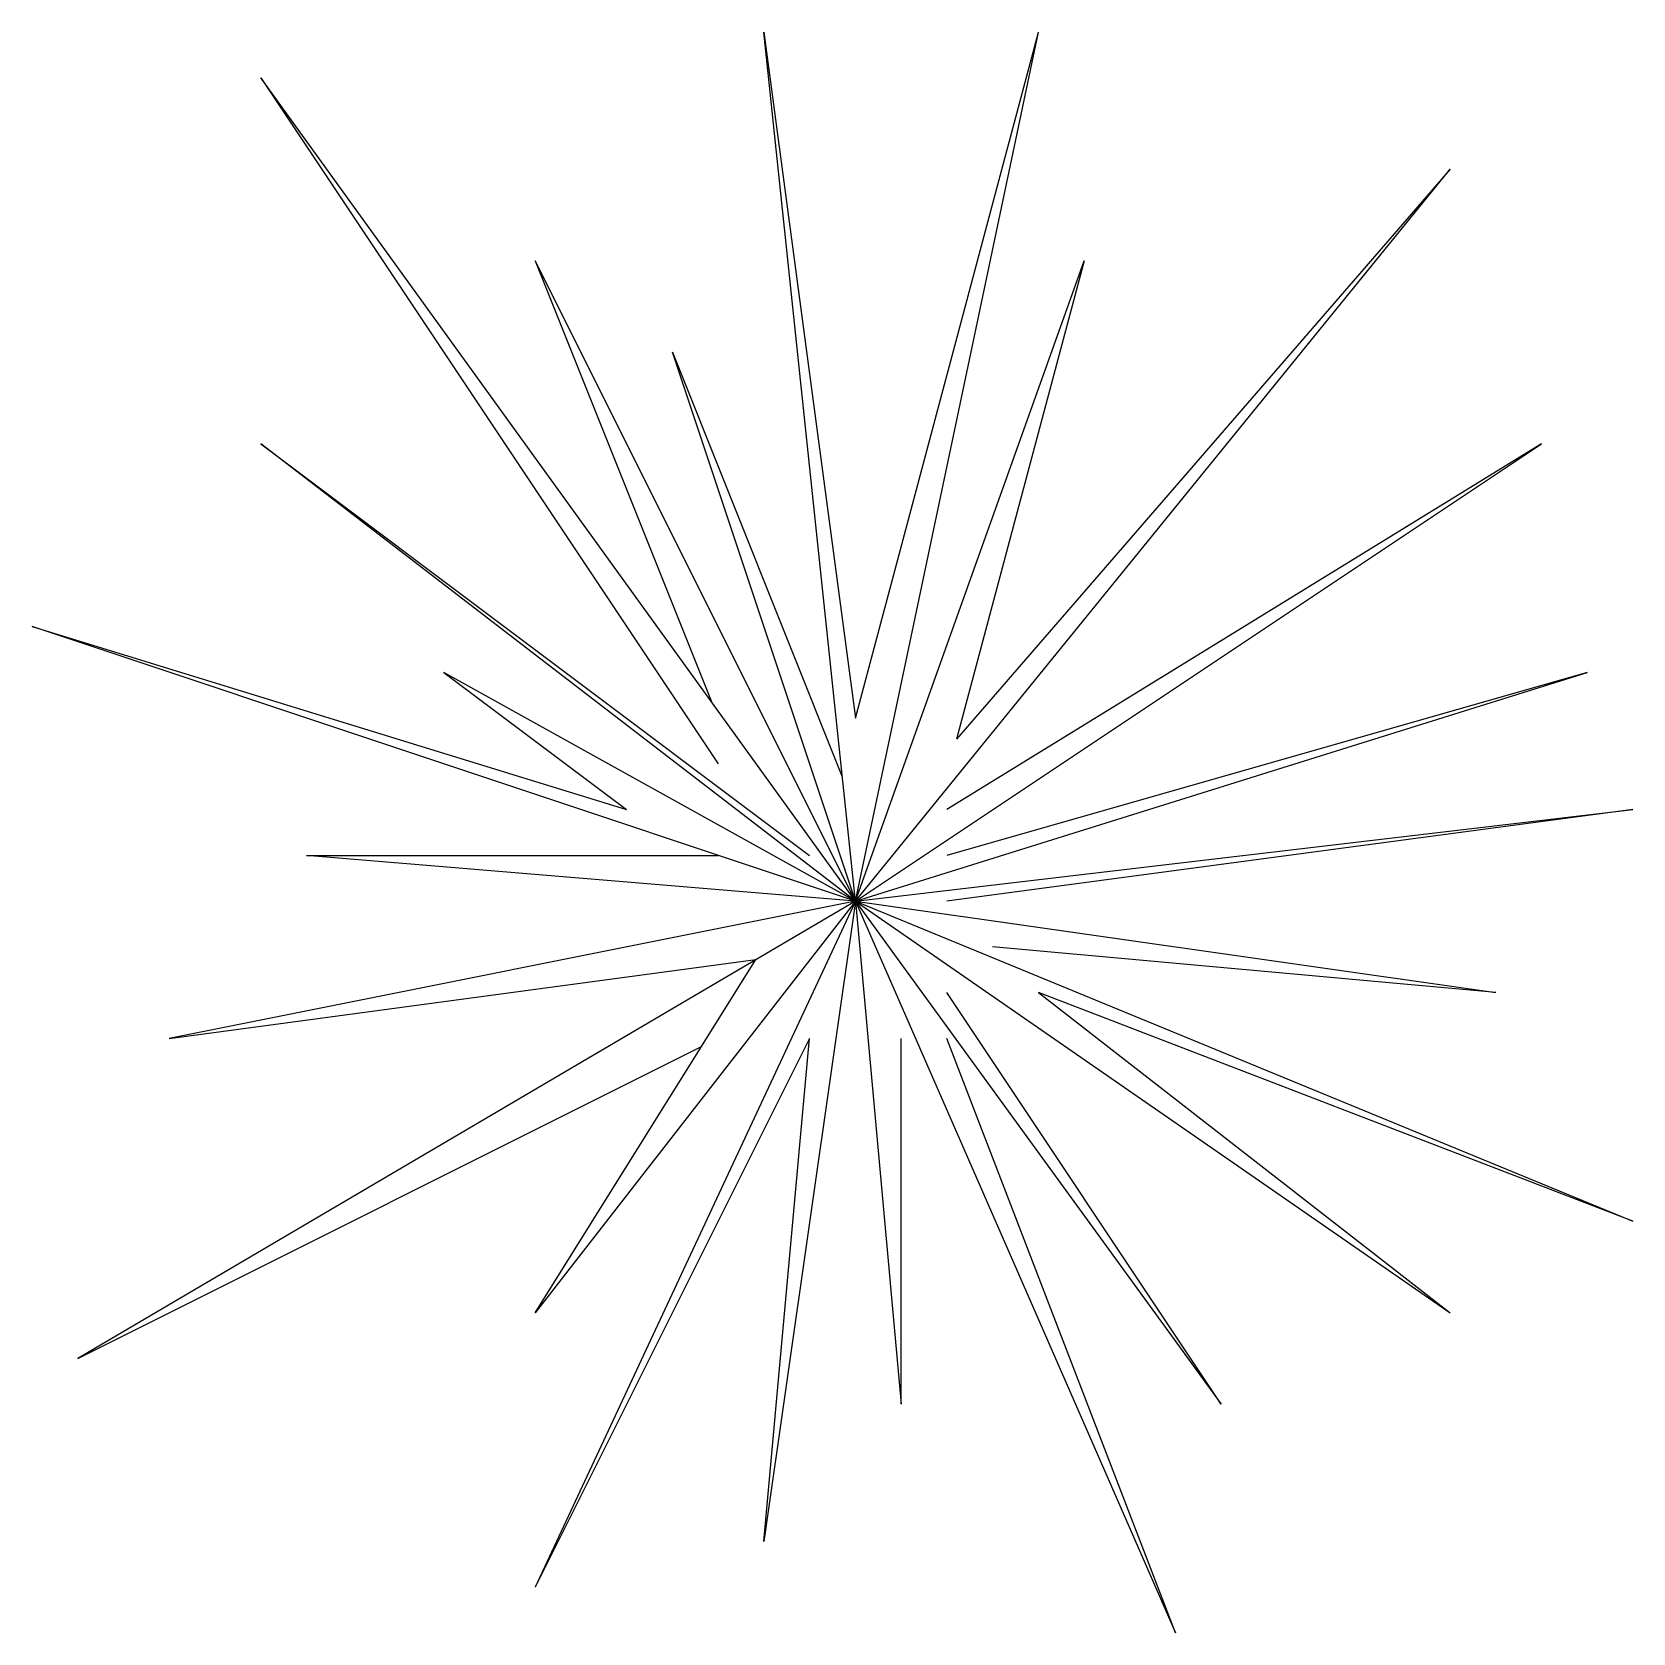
# Model space of a CAD drawing. Extents: x -6.8 to 6.4, y -6.8 to 6.4.
import ezdxf

# ---------------------------------------------------------------- set-up
doc = ezdxf.new("R2010")
doc.units = 0
doc.layers.get('0').update_dxf_attribs({"color": 94, "linetype": 'CONTINUOUS'})

msp = doc.modelspace()

# ---------------------------------------------------------------- linework, layer by layer
at = {"color": 0}
for p, q in [((0, -0.75), (-0.75, 6.375)), ((-0.75, 6.375), (0, 0.75)), ((0, -0.75), (1.5, 6.375)), ((0, 0.75), (1.5, 6.375)), ((0, -0.75), (-4.875, 6)), ((-4.875, 6), (-1.125, 0.375)), ((0, -0.75), (4.875, 5.25)), ((4.875, 5.25), (0.829, 0.579)), ((0, -0.75), (-2.625, 4.5)), ((-2.625, 4.5), (-1.177, 0.879)), ((0, -0.75), (1.875, 4.5)), ((1.875, 4.5), (0.829, 0.579)), ((0, -0.75), (-1.5, 3.75)), ((-1.5, 3.75), (-0.107, 0.268)), ((0, -0.75), (-4.875, 3)), ((-4.875, 3), (-0.375, -0.375)), ((0, -0.75), (5.625, 3)), ((5.625, 3), (0.75, 0)), ((0, -0.75), (-6.75, 1.5)), ((-6.75, 1.5), (-1.875, 0)), ((0, -0.75), (-3.375, 1.125)), ((-3.375, 1.125), (-1.875, 0)), ((0, -0.75), (6, 1.125)), ((6, 1.125), (0.75, -0.375)), ((0, -0.75), (6.375, 0)), ((6.375, 0), (0.75, -0.75)), ((0, -0.75), (-4.5, -0.375)), ((-4.5, -0.375), (-1.125, -0.375)), ((0, -0.75), (-6.375, -4.5)), ((0, -0.75), (-5.625, -1.875)), ((0, -0.75), (-2.625, -6.375)), ((0, -0.75), (-2.625, -4.125)), ((0, -0.75), (-0.75, -6)), ((0, -0.75), (2.625, -6.75)), ((0, -0.75), (6.375, -3.375)), ((0, -0.75), (0.375, -4.875)), ((0, -0.75), (5.25, -1.5)), ((0, -0.75), (3, -4.875)), ((0, -0.75), (4.875, -4.125)), ((5.25, -1.5), (1.125, -1.125)), ((-5.625, -1.875), (-0.815, -1.23)), ((-2.625, -4.125), (-0.815, -1.23)), ((3, -4.875), (0.75, -1.5)), ((6.375, -3.375), (1.5, -1.5)), ((1.5, -1.5), (4.875, -4.125)), ((-6.375, -4.5), (-1.261, -1.943)), ((-0.375, -1.875), (-2.625, -6.375)), ((-0.75, -6), (-0.375, -1.875)), ((0.375, -4.875), (0.375, -1.875)), ((2.625, -6.75), (0.75, -1.875)), ((-2.625, -6.375), (-2.625, -6.375))]:
    msp.add_line(p, q, dxfattribs=at)

doc.saveas('drawing.dxf')
